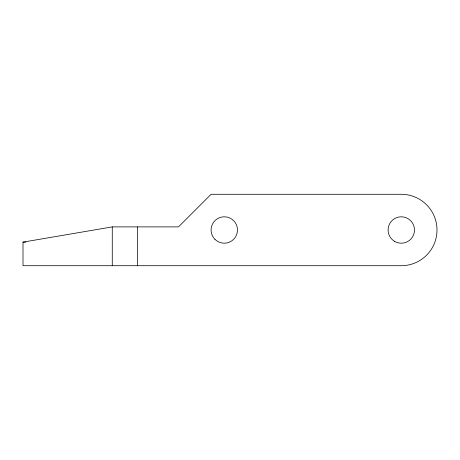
<?xml version="1.0" encoding="UTF-8"?>
<svg xmlns="http://www.w3.org/2000/svg" width="460" height="460" viewBox="0 0 460 460"><rect width="100%" height="100%" fill="white"/><g stroke="black" fill="none" stroke-linecap="round" stroke-linejoin="round"><path stroke-width="0.69" d="M23 242.127L112.269 226.895L178.48 226.895L211.083 194.287L401.287 194.287A35.713 35.713 0 0 1 437 230A35.713 35.713 0 0 1 401.287 265.713L23 265.713L23 242.127L25.846 242.127M137.528 226.895L137.528 265.713M112.269 226.895L112.269 265.713M214.946 239.332A13.196 13.196 0 0 0 237.032 233.415A13.196 13.196 0 0 0 220.863 217.252A13.196 13.196 0 0 0 214.946 239.332M394.691 241.431A13.196 13.196 0 0 0 414.489 230A13.196 13.196 0 0 0 394.691 218.569A13.196 13.196 0 0 0 394.691 241.431"/></g></svg>
